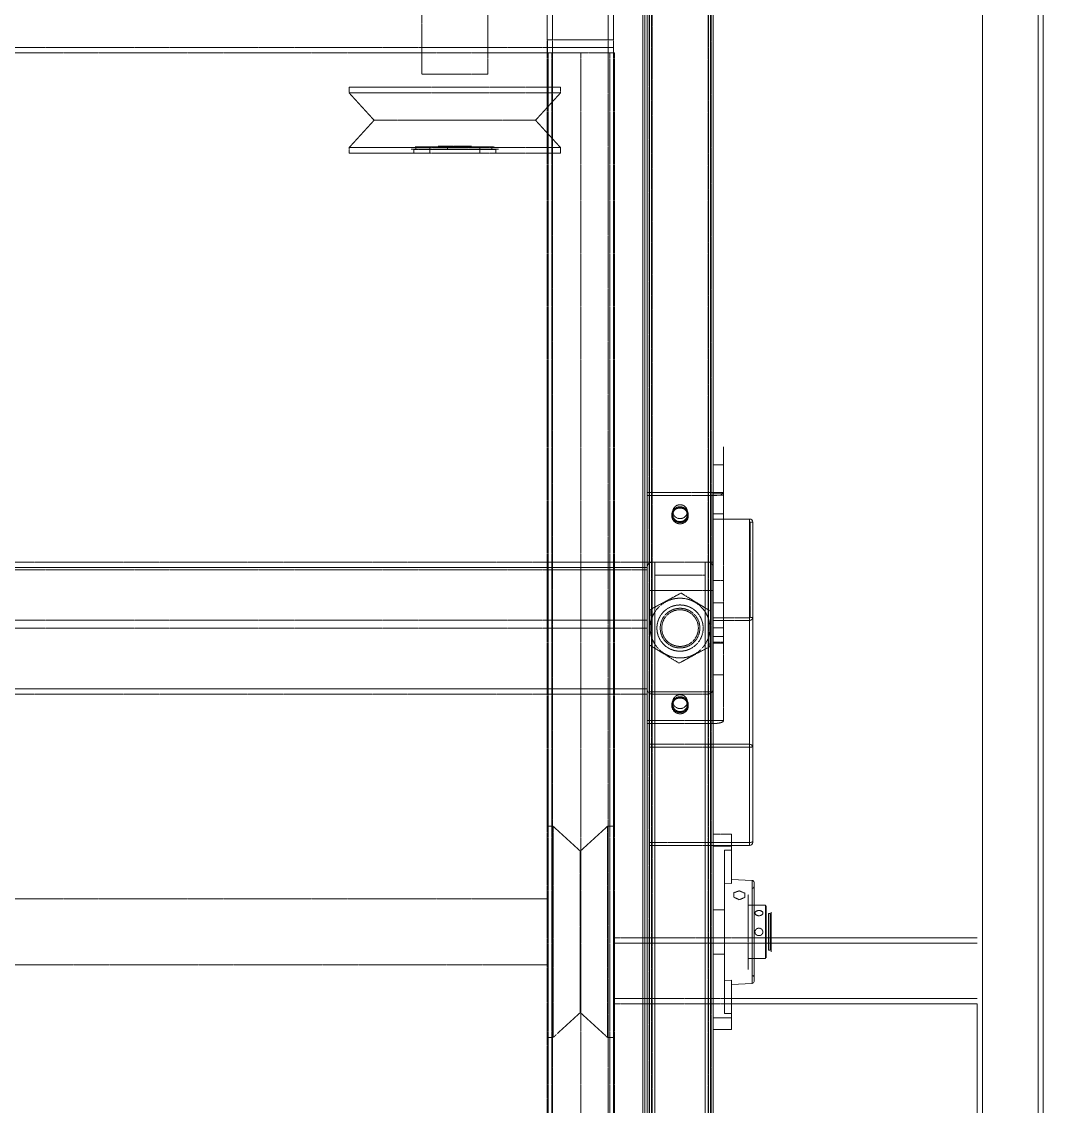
# Model space of a CAD drawing. Header units: millimetres. Extents: x 5343 to 29633, y -275 to 12336.
# Drawn here: x 20912 to 21685, y 4771 to 5592 of the extents above; entities that cross this region are included whole.
import ezdxf

# ---------------------------------------------------------------- set-up
doc = ezdxf.new("R2010")
doc.units = ezdxf.units.MM
doc.linetypes.add('HIDDEN', pattern=[0.375, 0.25, -0.125])

msp = doc.modelspace()

# ---------------------------------------------------------------- linework, layer by layer
at = {"linetype": 'HIDDEN', "lineweight": 0}
for p, q in [((21432, 3943.72), (21432, 6339.69)), ((21387.3, 6336.32), (21387.3, 3395.52)), ((21387.3, 6335.89), (21387.3, 3395.1)), ((21388.8, 3943.72), (21388.8, 6336.45)), ((21389.2, 6335.37), (21389.2, 3942.64)), ((21431.6, 3942.64), (21431.6, 6337.2)), ((21386.9, 5974.32), (21386.9, 3267.96)), ((21387.3, 3268.14), (21387.3, 5974.25)), ((21433.5, 5974.25), (21433.5, 3268.14)), ((21433.9, 3268.64), (21433.9, 5974.26)), ((21681.4, 5894.27), (21681.4, 2442.27)), ((21309.9, 5848.27), (21309.9, 5568.27)), ((21313.9, 5848.27), (21313.9, 2488.27)), ((21355.9, 5848.27), (21355.9, 2488.27)), ((21639.4, 5852.27), (21639.4, 2484.27)), ((21214.9, 5618.27), (21214.9, 5552.27)), ((21264.9, 5552.27), (21264.9, 5618.27)), ((21359.9, 5614.27), (21359.9, 5572.27)), ((21310.1, 5578.27), (21310.1, 5568.27)), ((21360.1, 5578.27), (21310.1, 5578.27)), ((21360.1, 5568.27), (21360.1, 5578.27)), ((21359.9, 5572.27), (20514.1, 5572.27)), ((21309.9, 5568.27), (20515.01, 5568.27)), ((21309.9, 5568.27), (21309.9, 4982.8)), ((21309.9, 5568.27), (21310.1, 5568.27)), ((21310.1, 5568.27), (21360.1, 5568.27)), ((21310.61, 5568.27), (21310.61, 2488.27)), ((21313.44, 5568.27), (21313.44, 2488.27)), ((21335.36, 5568.27), (21335.36, 2488.27)), ((21357.28, 5568.27), (21357.28, 2488.27)), ((21359.9, 5572.27), (21359.9, 5568.27)), ((21359.9, 5568.27), (21359.9, 4982.8)), ((21360.1, 5568.27), (21360.81, 5568.27)), ((21360.11, 5568.27), (21360.11, 2488.27)), ((21360.81, 5568.27), (21360.81, 2488.27)), ((21214.9, 5552.27), (21239.9, 5552.27)), ((21239.9, 5552.27), (21264.9, 5552.27)), ((21247.24, 5542.27), (21159.9, 5542.27)), ((21159.9, 5542.27), (21159.9, 5537.91)), ((21247.24, 5537.91), (21159.9, 5537.91)), ((21159.9, 5537.91), (21178.82, 5517.27)), ((21319.9, 5542.27), (21247.24, 5542.27)), ((21319.9, 5537.91), (21247.24, 5537.91)), ((21300.99, 5517.27), (21319.9, 5537.91)), ((21319.9, 5537.91), (21319.9, 5542.27)), ((21178.82, 5517.27), (21159.9, 5496.63)), ((21245.5, 5517.27), (21178.82, 5517.27)), ((21300.99, 5517.27), (21245.5, 5517.27)), ((21319.9, 5496.63), (21300.99, 5517.27)), ((21247.24, 5496.63), (21159.9, 5496.63)), ((21159.9, 5496.63), (21159.9, 5492.27)), ((21273, 5495.27), (21206.8, 5495.27)), ((21208.9, 5495.17), (21270.9, 5495.17)), ((21208.9, 5495.17), (21208.9, 5492.27)), ((21269.8, 5497.27), (21210, 5497.27)), ((21210.5, 5497.27), (21210.5, 5495.27)), ((21210.5, 5497.27), (21268.02, 5497.27)), ((21264.74, 5497.27), (21215.07, 5497.27)), ((21220.9, 5497.27), (21220.9, 5492.27)), ((21227.4, 5497.77), (21239.9, 5497.77)), ((21234.36, 5497.27), (21234.36, 5495.27)), ((21239.9, 5497.77), (21252.4, 5497.77)), ((21319.9, 5496.63), (21247.24, 5496.63)), ((21258.9, 5492.27), (21258.9, 5497.27)), ((21268.02, 5495.27), (21268.02, 5497.27)), ((21270.9, 5492.27), (21270.9, 5495.17)), ((21319.9, 5492.27), (21319.9, 5496.63)), ((21247.24, 5492.27), (21159.9, 5492.27)), ((21244.4, 5492.27), (21235.4, 5492.27)), ((21319.9, 5492.27), (21247.24, 5492.27)), ((21435.4, 5256.5), (21443.4, 5256.5)), ((21435.2, 5235.34), (21385.4, 5235.34)), ((21435.2, 5233.07), (21385.4, 5233.07)), ((21435.2, 5235.34), (21435.2, 5233.07)), ((21435.2, 5233.07), (21435.4, 5233.07)), ((21435.2, 5060.48), (21435.2, 5233.07)), ((21435.2, 5062.76), (21435.2, 5233.07)), ((21435.4, 5233.35), (21443.4, 5233.35)), ((21443.4, 5234.84), (21443.16, 5234.84)), ((21404.87, 5221.47), (21405.72, 5222.66)), ((21405.64, 5223.6), (21405.09, 5222.33)), ((21406.51, 5224.69), (21405.64, 5223.6)), ((21406.51, 5222.42), (21405.64, 5221.33)), ((21405.72, 5222.66), (21406.85, 5223.62)), ((21405.72, 5221.7), (21406.85, 5222.66)), ((21407.65, 5225.53), (21406.51, 5224.69)), ((21407.65, 5223.26), (21406.51, 5222.42)), ((21406.85, 5223.62), (21408.19, 5224.29)), ((21406.85, 5222.66), (21408.19, 5223.33)), ((21408.98, 5226.06), (21407.65, 5225.53)), ((21408.98, 5223.78), (21407.65, 5223.26)), ((21408.19, 5224.29), (21409.65, 5224.64)), ((21408.19, 5223.33), (21409.65, 5223.67)), ((21410.4, 5226.23), (21408.98, 5226.06)), ((21410.4, 5223.96), (21408.98, 5223.78)), ((21409.65, 5224.64), (21411.16, 5224.64)), ((21409.65, 5223.67), (21411.16, 5223.67)), ((21411.83, 5226.06), (21410.4, 5226.23)), ((21411.83, 5223.78), (21410.4, 5223.96)), ((21411.16, 5224.64), (21412.62, 5224.29)), ((21411.16, 5223.67), (21412.62, 5223.33)), ((21413.15, 5225.53), (21411.83, 5226.06)), ((21413.15, 5223.26), (21411.83, 5223.78)), ((21412.62, 5224.29), (21413.95, 5223.62)), ((21412.62, 5223.33), (21413.95, 5222.66)), ((21414.29, 5224.69), (21413.15, 5225.53)), ((21414.29, 5222.42), (21413.15, 5223.26)), ((21413.95, 5223.62), (21415.08, 5222.66)), ((21413.95, 5222.66), (21415.08, 5221.7)), ((21415.17, 5223.6), (21414.29, 5224.69)), ((21415.17, 5221.33), (21414.29, 5222.42)), ((21415.08, 5222.66), (21415.94, 5221.47)), ((21415.72, 5222.33), (21415.17, 5223.6)), ((21404.15, 5218.69), (21404.33, 5220.12)), ((21404.15, 5217.72), (21404.33, 5219.16)), ((21404.33, 5217.26), (21404.15, 5218.69)), ((21404.33, 5216.29), (21404.15, 5217.72)), ((21404.33, 5220.12), (21404.87, 5221.47)), ((21404.33, 5219.16), (21404.87, 5220.51)), ((21404.87, 5215.9), (21404.33, 5217.26)), ((21404.87, 5214.94), (21404.33, 5216.29)), ((21404.87, 5220.51), (21405.72, 5221.7)), ((21405.72, 5214.72), (21404.87, 5215.9)), ((21405.72, 5213.75), (21404.87, 5214.94)), ((21405.09, 5222.33), (21404.9, 5220.96)), ((21404.9, 5220.96), (21405.09, 5219.6)), ((21405.09, 5220.05), (21404.9, 5218.69)), ((21404.9, 5218.69), (21405.09, 5217.32)), ((21405.64, 5221.33), (21405.09, 5220.05)), ((21405.09, 5219.6), (21405.64, 5218.32)), ((21405.09, 5217.32), (21405.64, 5216.05)), ((21405.64, 5218.32), (21406.51, 5217.23)), ((21405.64, 5216.05), (21406.51, 5214.96)), ((21406.85, 5213.76), (21405.72, 5214.72)), ((21406.51, 5217.23), (21407.65, 5216.39)), ((21406.51, 5214.96), (21407.65, 5214.12)), ((21407.65, 5216.39), (21408.98, 5215.87)), ((21408.98, 5215.87), (21410.4, 5215.69)), ((21410.4, 5215.69), (21411.83, 5215.87)), ((21411.83, 5215.87), (21413.15, 5216.39)), ((21413.15, 5216.39), (21414.29, 5217.23)), ((21413.15, 5214.12), (21414.29, 5214.96)), ((21415.08, 5214.72), (21413.95, 5213.76)), ((21414.29, 5217.23), (21415.17, 5218.32)), ((21414.29, 5214.96), (21415.17, 5216.05)), ((21415.08, 5221.7), (21415.94, 5220.51)), ((21415.94, 5215.9), (21415.08, 5214.72)), ((21415.94, 5214.94), (21415.08, 5213.75)), ((21415.72, 5220.05), (21415.17, 5221.33)), ((21415.17, 5218.32), (21415.72, 5219.6)), ((21415.17, 5216.05), (21415.72, 5217.32)), ((21415.9, 5220.96), (21415.72, 5222.33)), ((21415.72, 5219.6), (21415.9, 5220.96)), ((21415.9, 5218.69), (21415.72, 5220.05)), ((21415.72, 5217.32), (21415.9, 5218.69)), ((21415.94, 5221.47), (21416.47, 5220.12)), ((21415.94, 5220.51), (21416.47, 5219.16)), ((21416.47, 5217.26), (21415.94, 5215.9)), ((21416.47, 5216.29), (21415.94, 5214.94)), ((21416.47, 5220.12), (21416.65, 5218.69)), ((21416.47, 5219.16), (21416.65, 5217.72)), ((21416.65, 5218.69), (21416.47, 5217.26)), ((21416.65, 5217.72), (21416.47, 5216.29)), ((21435.4, 5219.34), (21443.4, 5219.34)), ((21443.4, 5062.81), (21443.4, 5215.33)), ((21406.85, 5212.79), (21405.72, 5213.75)), ((21408.19, 5213.09), (21406.85, 5213.76)), ((21408.19, 5212.12), (21406.85, 5212.79)), ((21407.65, 5214.12), (21408.98, 5213.6)), ((21409.65, 5212.74), (21408.19, 5213.09)), ((21409.65, 5211.77), (21408.19, 5212.12)), ((21408.98, 5213.6), (21410.4, 5213.42)), ((21411.16, 5212.74), (21409.65, 5212.74)), ((21411.16, 5211.77), (21409.65, 5211.77)), ((21410.4, 5213.42), (21411.83, 5213.6)), ((21412.62, 5213.09), (21411.16, 5212.74)), ((21412.62, 5212.12), (21411.16, 5211.77)), ((21411.83, 5213.6), (21413.15, 5214.12)), ((21413.95, 5213.76), (21412.62, 5213.09)), ((21413.95, 5212.79), (21412.62, 5212.12)), ((21415.08, 5213.75), (21413.95, 5212.79)), ((21463.4, 5213.03), (21463.4, 5140.93)), ((21463.4, 5213.03), (21465.4, 5213.03)), ((21383.7, 5182.8), (20442.1, 5182.8)), ((21389.4, 5182.8), (21385.4, 5182.8)), ((21431.4, 5182.8), (21389.4, 5182.8)), ((21391.4, 2623.88), (21391.4, 5182.8)), ((21391.4, 5172.8), (21391.4, 5182.8)), ((21429.4, 2623.88), (21429.4, 5182.8)), ((21429.4, 5172.8), (21429.4, 5182.8)), ((21435.4, 5182.8), (21431.4, 5182.8)), ((21385.4, 5178.8), (20438.6, 5178.8)), ((21385.4, 5176.8), (20438.6, 5176.8)), ((21383.7, 5178.8), (20442.1, 5178.8)), ((21429.4, 5172.8), (21391.4, 5172.8)), ((21391.4, 2633.88), (21391.4, 5172.8)), ((21429.4, 2633.88), (21429.4, 5172.8)), ((21443.4, 5168.91), (21435.4, 5168.91)), ((21435.4, 5161.37), (21386.9, 5161.37)), ((21435.4, 5151.91), (21443.4, 5151.91)), ((21463, 5140.55), (21435.4, 5140.55)), ((21463, 5140.55), (21463, 5138.63)), ((21465.4, 5140.93), (21463.4, 5140.93)), ((21385.4, 5138.8), (20438.6, 5138.8)), ((21385.4, 5132.8), (20438.6, 5132.8)), ((21463, 5138.63), (21435.4, 5138.63)), ((21435.4, 5133.05), (21443.4, 5133.05)), ((21463, 5138.63), (21463, 5044.92)), ((21435.4, 5126.54), (21443.4, 5126.54)), ((21443.4, 5122.26), (21435.4, 5122.26)), ((21435.4, 5121.3), (21443.4, 5121.3)), ((21435.4, 5097.41), (21443.4, 5097.41)), ((21385.4, 5086.8), (20438.6, 5086.8)), ((21383.7, 5086.8), (20442.1, 5086.8)), ((21383.7, 5082.8), (20442.1, 5082.8)), ((21435.4, 5084.66), (21386.9, 5084.66)), ((21389.4, 5082.8), (21431.4, 5082.8)), ((21404.15, 5074.87), (21404.33, 5076.3)), ((21404.15, 5073.9), (21404.33, 5075.33)), ((21404.33, 5073.43), (21404.15, 5074.87)), ((21404.33, 5076.3), (21404.87, 5077.65)), ((21404.33, 5075.33), (21404.87, 5076.69)), ((21404.87, 5077.65), (21405.72, 5078.84)), ((21404.87, 5076.69), (21405.72, 5077.87)), ((21405.09, 5078.5), (21404.9, 5077.14)), ((21404.9, 5077.14), (21405.09, 5075.77)), ((21405.09, 5076.23), (21404.9, 5074.87)), ((21404.9, 5074.87), (21405.09, 5073.5)), ((21405.64, 5079.78), (21405.09, 5078.5)), ((21405.64, 5077.5), (21405.09, 5076.23)), ((21405.09, 5075.77), (21405.64, 5074.5)), ((21406.51, 5080.87), (21405.64, 5079.78)), ((21406.51, 5078.6), (21405.64, 5077.5)), ((21405.72, 5078.84), (21406.85, 5079.8)), ((21405.72, 5077.87), (21406.85, 5078.83)), ((21407.65, 5081.71), (21406.51, 5080.87)), ((21407.65, 5079.43), (21406.51, 5078.6)), ((21406.85, 5079.8), (21408.19, 5080.47)), ((21406.85, 5078.83), (21408.19, 5079.5)), ((21408.98, 5082.23), (21407.65, 5081.71)), ((21408.98, 5079.96), (21407.65, 5079.43)), ((21408.19, 5080.47), (21409.65, 5080.82)), ((21408.19, 5079.5), (21409.65, 5079.85)), ((21410.4, 5082.41), (21408.98, 5082.23)), ((21410.4, 5080.14), (21408.98, 5079.96)), ((21409.65, 5080.82), (21411.16, 5080.82)), ((21409.65, 5079.85), (21411.16, 5079.85)), ((21411.83, 5082.23), (21410.4, 5082.41)), ((21411.83, 5079.96), (21410.4, 5080.14)), ((21411.16, 5080.82), (21412.62, 5080.47)), ((21411.16, 5079.85), (21412.62, 5079.5)), ((21413.15, 5081.71), (21411.83, 5082.23)), ((21413.15, 5079.43), (21411.83, 5079.96)), ((21412.62, 5080.47), (21413.95, 5079.8)), ((21412.62, 5079.5), (21413.95, 5078.83)), ((21414.29, 5080.87), (21413.15, 5081.71)), ((21414.29, 5078.6), (21413.15, 5079.43)), ((21413.95, 5079.8), (21415.08, 5078.84)), ((21413.95, 5078.83), (21415.08, 5077.87)), ((21415.17, 5079.78), (21414.29, 5080.87)), ((21415.17, 5077.5), (21414.29, 5078.6)), ((21415.08, 5078.84), (21415.94, 5077.65)), ((21415.08, 5077.87), (21415.94, 5076.69)), ((21415.72, 5078.5), (21415.17, 5079.78)), ((21415.72, 5076.23), (21415.17, 5077.5)), ((21415.17, 5074.5), (21415.72, 5075.77)), ((21415.9, 5077.14), (21415.72, 5078.5)), ((21415.72, 5075.77), (21415.9, 5077.14)), ((21415.9, 5074.87), (21415.72, 5076.23)), ((21415.72, 5073.5), (21415.9, 5074.87)), ((21415.94, 5077.65), (21416.47, 5076.3)), ((21415.94, 5076.69), (21416.47, 5075.33)), ((21416.47, 5076.3), (21416.65, 5074.87)), ((21416.47, 5075.33), (21416.65, 5073.9)), ((21416.65, 5074.87), (21416.47, 5073.43)), ((21404.33, 5072.47), (21404.15, 5073.9)), ((21404.87, 5072.08), (21404.33, 5073.43)), ((21404.87, 5071.12), (21404.33, 5072.47)), ((21405.72, 5070.89), (21404.87, 5072.08)), ((21405.72, 5069.93), (21404.87, 5071.12)), ((21405.09, 5073.5), (21405.64, 5072.23)), ((21405.64, 5074.5), (21406.51, 5073.41)), ((21405.64, 5072.23), (21406.51, 5071.14)), ((21406.85, 5069.93), (21405.72, 5070.89)), ((21406.85, 5068.97), (21405.72, 5069.93)), ((21406.51, 5073.41), (21407.65, 5072.57)), ((21406.51, 5071.14), (21407.65, 5070.3)), ((21408.19, 5069.26), (21406.85, 5069.93)), ((21408.19, 5068.3), (21406.85, 5068.97)), ((21407.65, 5072.57), (21408.98, 5072.04)), ((21407.65, 5070.3), (21408.98, 5069.77)), ((21409.65, 5068.92), (21408.19, 5069.26)), ((21409.65, 5067.95), (21408.19, 5068.3)), ((21408.98, 5072.04), (21410.4, 5071.86)), ((21408.98, 5069.77), (21410.4, 5069.59)), ((21411.16, 5068.92), (21409.65, 5068.92)), ((21411.16, 5067.95), (21409.65, 5067.95)), ((21410.4, 5071.86), (21411.83, 5072.04)), ((21410.4, 5069.59), (21411.83, 5069.77)), ((21412.62, 5069.26), (21411.16, 5068.92)), ((21412.62, 5068.3), (21411.16, 5067.95)), ((21411.83, 5072.04), (21413.15, 5072.57)), ((21411.83, 5069.77), (21413.15, 5070.3)), ((21413.95, 5069.93), (21412.62, 5069.26)), ((21413.95, 5068.97), (21412.62, 5068.3)), ((21413.15, 5072.57), (21414.29, 5073.41)), ((21413.15, 5070.3), (21414.29, 5071.14)), ((21415.08, 5070.89), (21413.95, 5069.93)), ((21415.08, 5069.93), (21413.95, 5068.97)), ((21414.29, 5073.41), (21415.17, 5074.5)), ((21414.29, 5071.14), (21415.17, 5072.23)), ((21415.94, 5072.08), (21415.08, 5070.89)), ((21415.94, 5071.12), (21415.08, 5069.93)), ((21415.17, 5072.23), (21415.72, 5073.5)), ((21416.47, 5073.43), (21415.94, 5072.08)), ((21416.47, 5072.47), (21415.94, 5071.12)), ((21416.65, 5073.9), (21416.47, 5072.47)), ((21385.4, 5062.76), (21435.2, 5062.76)), ((21385.4, 5060.48), (21435.2, 5060.48)), ((21435.2, 5062.76), (21435.2, 5060.48)), ((21436.8, 5060.53), (21435.2, 5060.48)), ((21435.4, 5062.81), (21443.4, 5062.81)), ((21438.34, 5060.66), (21436.8, 5060.53)), ((21439.76, 5060.88), (21438.34, 5060.66)), ((21441, 5061.17), (21439.76, 5060.88)), ((21442.02, 5061.52), (21441, 5061.17)), ((21442.78, 5061.92), (21442.02, 5061.52)), ((21443.25, 5062.36), (21442.78, 5061.92)), ((21443.4, 5062.81), (21443.25, 5062.36)), ((21386.9, 5044.92), (21435.4, 5044.92)), ((21435.4, 5042.62), (21387.4, 5042.62)), ((21387.4, 5042.62), (21387.4, 4970.52)), ((21463, 5042.62), (21463, 4970.52)), ((21465.34, 5043.15), (21465.37, 5043.19)), ((21465.37, 5043.19), (21465.4, 5043.3)), ((21309.9, 4982.8), (21309.9, 4887.1)), ((21314.26, 4982.8), (21309.9, 4982.8)), ((21314.26, 4982.8), (21314.26, 4887.1)), ((21334.9, 4963.89), (21314.26, 4982.8)), ((21355.55, 4982.8), (21334.9, 4963.89)), ((21355.55, 4982.8), (21355.55, 4887.1)), ((21359.9, 4982.8), (21355.55, 4982.8)), ((21359.9, 4982.8), (21359.9, 4887.1)), ((21449.4, 4976.8), (21435.4, 4976.8)), ((21449.4, 4968.22), (21449.4, 4976.8)), ((21435.4, 4968.22), (21386.9, 4968.22)), ((21387.4, 4970.52), (21435.4, 4970.52)), ((21449.4, 4967.8), (21435.4, 4967.8)), ((21334.9, 4963.89), (21334.9, 4890.81)), ((21464.9, 4869.86), (21464.9, 4935.74)), ((21464.98, 4941.78), (21464.98, 4902.8)), ((21309.9, 4927.8), (20514.1, 4927.8)), ((21451.1, 4932.47), (21451.1, 4929.11)), ((21459.33, 4928.82), (21459.33, 4932.19)), ((21462.02, 4874.4), (21462.02, 4931.21)), ((21435.4, 4919.56), (21444.02, 4919.56)), ((21466.4, 4923.05), (21462.02, 4923.05)), ((21464.98, 4902.8), (21464.98, 4863.83)), ((21383.7, 4898.27), (21359.9, 4898.27)), ((21635.4, 4894.27), (21359.9, 4894.27)), ((21383.7, 4894.27), (21359.9, 4894.27)), ((21475.1, 4898.27), (21385.4, 4898.27)), ((21475.1, 4894.27), (21385.4, 4894.27)), ((21478.7, 4898.27), (21477.4, 4898.27)), ((21478.7, 4894.27), (21477.4, 4894.27)), ((21309.9, 4887.1), (21309.9, 4822.8)), ((21314.26, 4887.1), (21314.26, 4822.8)), ((21334.9, 4890.81), (21334.9, 4841.72)), ((21355.55, 4887.1), (21355.55, 4822.8)), ((21359.9, 4887.1), (21359.9, 4822.8)), ((21444.02, 4886.05), (21435.4, 4886.05)), ((20514.1, 4877.8), (21309.9, 4877.8)), ((21462.02, 4882.55), (21466.4, 4882.55)), ((21635.4, 4852.27), (21359.9, 4852.27)), ((21383.7, 4852.27), (21359.9, 4852.27)), ((21383.7, 4848.27), (21359.9, 4848.27)), ((21449.4, 4852.27), (21385.4, 4852.27)), ((21449.4, 4848.27), (21385.4, 4848.27)), ((21314.26, 4822.8), (21334.9, 4841.72)), ((21334.9, 4841.72), (21355.55, 4822.8)), ((21435.4, 4837.81), (21449.4, 4837.81)), ((21309.9, 4822.8), (21309.9, 2488.27)), ((21309.9, 4822.8), (21314.26, 4822.8)), ((21355.55, 4822.8), (21359.9, 4822.8)), ((21359.9, 4822.8), (21359.9, 3488.27))]:
    msp.add_line(p, q, dxfattribs=at)
at = {"linetype": 'Continuous', "lineweight": 0}
for p, q in [((21382.26, 6295.44), (21382.26, 2052.83)), ((21383.7, 3949.95), (21383.7, 6132.8)), ((21435.4, 5235.4), (21443.4, 5235.4)), ((21435.4, 5233.07), (21436.8, 5233.12)), ((21436.8, 5233.12), (21438.34, 5233.25)), ((21438.34, 5233.25), (21439.76, 5233.46)), ((21439.76, 5233.46), (21441, 5233.75)), ((21441, 5233.75), (21442.02, 5234.11)), ((21442.02, 5234.11), (21442.78, 5234.51)), ((21442.78, 5234.51), (21443.25, 5234.95)), ((21443.25, 5234.95), (21443.4, 5235.4)), ((21435.4, 5215.33), (21463, 5215.33)), ((21435.4, 5044.92), (21463, 5044.92)), ((21463, 5042.62), (21435.4, 5042.62)), ((21465.4, 5043.3), (21465.4, 5042.62)), ((21435.4, 4970.52), (21463, 4970.52)), ((21463, 4968.22), (21435.4, 4968.22)), ((21463.81, 4970.56), (21463.4, 4970.53)), ((21464.19, 4970.61), (21463.81, 4970.56)), ((21464.54, 4970.68), (21464.19, 4970.61)), ((21464.84, 4970.76), (21464.54, 4970.68)), ((21465.08, 4970.86), (21464.84, 4970.76)), ((21465.26, 4970.97), (21465.08, 4970.86)), ((21465.37, 4971.08), (21465.26, 4970.97)), ((21465.4, 4971.2), (21465.37, 4971.08)), ((21465.4, 4971.2), (21465.4, 4970.52)), ((21449.4, 4964.71), (21444.02, 4964.71)), ((21444.02, 4964.71), (21444.02, 4919.56)), ((21449.4, 4939.39), (21449.4, 4964.71)), ((21444.02, 4939.68), (21449.4, 4939.39)), ((21475.1, 4923.05), (21475.1, 4882.55)), ((21475.6, 4922.55), (21475.6, 4883.05)), ((21477.4, 4888.9), (21477.4, 4916.7)), ((21478.7, 4888.9), (21478.7, 4916.7)), ((21479.4, 4887.8), (21479.4, 4917.8)), ((21444.02, 4865.93), (21449.4, 4866.22)), ((21449.4, 4840.9), (21449.4, 4866.22)), ((21444.02, 4840.9), (21449.4, 4840.9))]:
    msp.add_line(p, q, dxfattribs=at)
at = {"linetype": 'Continuous', "lineweight": 15}
for p, q in [((21385.4, 5975.12), (21385.4, 3267.96)), ((21387.3, 3267.72), (21387.3, 5974.25)), ((21433.5, 5974.25), (21433.5, 3267.72)), ((21435.4, 3268.64), (21435.4, 5974.79)), ((21685.4, 5898.27), (21685.4, 2438.27)), ((21681.4, 5894.27), (21681.4, 2442.27)), ((21639.4, 5852.27), (21639.4, 2484.27)), ((21443.4, 5269.99), (21443.4, 5235.4)), ((21443.16, 5234.84), (21435.4, 5234.84)), ((21443.4, 5215.33), (21443.4, 5235.4)), ((21463, 5215.33), (21463, 5044.92)), ((21465.4, 5213.03), (21465.4, 5043.3)), ((21385.4, 5182.8), (21383.7, 5182.8)), ((21385.4, 5178.8), (21383.7, 5178.8)), ((21385.4, 5086.8), (21383.7, 5086.8)), ((21385.4, 5082.8), (21383.7, 5082.8)), ((21463, 5044.92), (21463, 5042.62)), ((21463, 5042.62), (21463, 4970.52)), ((21465.4, 5042.62), (21465.4, 4971.2)), ((21435.4, 4967.8), (21449.4, 4967.8)), ((21449.4, 4967.8), (21449.4, 4968.22)), ((21449.4, 4967.8), (21449.4, 4964.71)), ((21463, 4970.52), (21463, 4968.22)), ((21464.98, 4941.78), (21449.4, 4942.54)), ((21464.98, 4863.83), (21464.98, 4941.78)), ((21444.02, 4919.56), (21435.4, 4919.56)), ((21444.02, 4886.05), (21444.02, 4919.56)), ((21475.1, 4923.05), (21466.4, 4923.05)), ((21478.7, 4916.7), (21477.4, 4916.7)), ((21385.4, 4898.27), (21383.7, 4898.27)), ((21385.4, 4894.27), (21383.7, 4894.27)), ((21477.4, 4898.27), (21475.1, 4898.27)), ((21477.4, 4894.27), (21475.1, 4894.27)), ((21635.4, 4898.27), (21478.7, 4898.27)), ((21635.4, 4894.27), (21478.7, 4894.27)), ((21435.4, 4886.05), (21444.02, 4886.05)), ((21444.02, 4886.05), (21444.02, 4840.9)), ((21477.4, 4888.9), (21478.7, 4888.9)), ((21466.4, 4882.55), (21475.1, 4882.55)), ((21449.4, 4863.07), (21464.98, 4863.83)), ((21385.4, 4852.27), (21383.7, 4852.27)), ((21385.4, 4848.27), (21383.7, 4848.27)), ((21635.4, 4852.27), (21449.4, 4852.27)), ((21635.4, 4848.27), (21449.4, 4848.27)), ((21635.4, 4848.27), (21635.4, 3488.27)), ((21449.4, 4837.81), (21435.4, 4837.81)), ((21449.4, 4840.9), (21449.4, 4837.81)), ((21449.4, 4828.8), (21449.4, 4837.81)), ((21435.4, 4828.8), (21449.4, 4828.8))]:
    msp.add_line(p, q, dxfattribs=at)
at = {"linetype": 'HIDDEN', "lineweight": 0}
for radius in [22.62, 17.5, 15, 13.86]:
    msp.add_circle((21410.4, 5132.8), radius, dxfattribs=at)
at = {"linetype": 'Continuous', "lineweight": 0}
for centre, radius, start, end in [((21463.05, 5212.98), 2.35, 1.22967, 91.17903), ((21463.05, 5042.57), 2.35, 1.22967, 91.17903), ((21463, 5050.98), 8.35, 269.993, 272.73773), ((21463.67, 5045.52), 2.9, 264.72583, 305.13345), ((21463, 4978.87), 8.35, 269.993, 272.73773), ((21463.05, 4970.57), 2.35, 268.82097, 358.77033)]:
    msp.add_arc(centre, radius, start, end, dxfattribs=at)
at = {"linetype": 'HIDDEN', "lineweight": 0}
for centre, radius, start, end in [((21389.4, 5178.8), 4, 90, 180), ((21431.4, 5178.8), 4, 0, 90), ((21463.05, 5140.98), 2.35, 268.82097, 358.77033), ((21389.4, 5086.8), 4, 180, 270), ((21431.4, 5086.8), 4, 270, 0), ((21464.9, 4937.24), 1.5, 270, 0), ((21464.9, 4868.36), 1.5, 0, 90)]:
    msp.add_arc(centre, radius, start, end, dxfattribs=at)
at = {"linetype": 'Continuous', "lineweight": 15}
for centre, start, end in [((21464.9, 4940.28), 0, 87.191), ((21464.9, 4865.33), 272.809, 0)]:
    msp.add_arc(centre, 1.5, start, end, dxfattribs=at)
at = {"linetype": 'HIDDEN', "lineweight": 0}
for centre, major_axis, start_param, end_param in [((21441.07, 4900.39), (-68.64, -32.53), 4.347389, 4.407531), ((21441.07, 4905.22), (-68.64, 32.53), 4.667694, 4.727836), ((21457.66, 4905.17), (-67.25, 31.87), 4.847997, 4.90845), ((21457.66, 4900.44), (-67.25, -31.87), 4.527692, 4.588144)]:
    msp.add_ellipse(centre, major_axis=major_axis, ratio=0.340825, start_param=start_param, end_param=end_param, dxfattribs=at)
for points, knots in [([(21411.17, 5159.35), (21409.26, 5158.32), (21407.34, 5157.28), (21403.46, 5155.19), (21401.49, 5154.13), (21399.01, 5152.79), (21398.51, 5152.52), (21397.52, 5151.98), (21397.02, 5151.72), (21395.54, 5150.92), (21394.56, 5150.39), (21391.63, 5148.81), (21389.71, 5147.77), (21387.8, 5146.74)], [0, 0, 0, 0, 0.25, 0.25, 0.5, 0.5, 0.5625, 0.5625, 0.625, 0.625, 0.75, 0.75, 1, 1, 1, 1]), ([(21433.78, 5145.41), (21431.93, 5146.55), (21430.07, 5147.7), (21426.32, 5150.01), (21424.42, 5151.18), (21422.01, 5152.66), (21421.53, 5152.96), (21420.57, 5153.55), (21420.09, 5153.85), (21418.66, 5154.73), (21417.71, 5155.32), (21414.88, 5157.06), (21413.02, 5158.21), (21411.17, 5159.35)], [0, 0, 0, 0, 0.25, 0.25, 0.5, 0.5, 0.5625, 0.5625, 0.625, 0.625, 0.75, 0.75, 1, 1, 1, 1]), ([(21387.8, 5146.74), (21387.76, 5145.66), (21387.73, 5144.57), (21387.67, 5142.37), (21387.64, 5141.26), (21387.54, 5137.94), (21387.48, 5135.71), (21387.38, 5132.34), (21387.35, 5131.22), (21387.28, 5128.96), (21387.25, 5127.84), (21387.15, 5124.51), (21387.09, 5122.34), (21387.03, 5120.2)], [0, 0, 0, 0, 0.125, 0.125, 0.25, 0.25, 0.5, 0.5, 0.625, 0.625, 0.75, 0.75, 1, 1, 1, 1]), ([(21433.78, 5145.41), (21433.75, 5144.33), (21433.71, 5143.24), (21433.65, 5141.04), (21433.62, 5139.93), (21433.52, 5136.61), (21433.46, 5134.38), (21433.36, 5131.01), (21433.33, 5129.89), (21433.26, 5127.63), (21433.23, 5126.51), (21433.13, 5123.18), (21433.07, 5121.01), (21433.01, 5118.87)], [0, 0, 0, 0, 0.125, 0.125, 0.25, 0.25, 0.5, 0.5, 0.625, 0.625, 0.75, 0.75, 1, 1, 1, 1]), ([(21387.03, 5120.2), (21388.87, 5119.06), (21390.73, 5117.91), (21394.49, 5115.59), (21396.39, 5114.42), (21398.79, 5112.94), (21399.27, 5112.65), (21400.23, 5112.05), (21400.71, 5111.76), (21402.15, 5110.87), (21403.09, 5110.29), (21405.92, 5108.54), (21407.79, 5107.4), (21409.63, 5106.26)], [0, 0, 0, 0, 0.25, 0.25, 0.5, 0.5, 0.5625, 0.5625, 0.625, 0.625, 0.75, 0.75, 1, 1, 1, 1]), ([(21409.63, 5106.26), (21411.54, 5107.29), (21413.47, 5108.32), (21417.35, 5110.42), (21419.31, 5111.48), (21421.8, 5112.82), (21422.3, 5113.09), (21423.29, 5113.62), (21423.79, 5113.89), (21425.27, 5114.69), (21426.25, 5115.22), (21429.17, 5116.8), (21431.1, 5117.83), (21433.01, 5118.87)], [0, 0, 0, 0, 0.25, 0.25, 0.5, 0.5, 0.5625, 0.5625, 0.625, 0.625, 0.75, 0.75, 1, 1, 1, 1]), ([(21467.1, 4902.8), (21467.1, 4902.61), (21467.12, 4902.42), (21467.21, 4902.05), (21467.27, 4901.87), (21467.43, 4901.53), (21467.52, 4901.36), (21467.75, 4901.06), (21467.88, 4900.91), (21468.16, 4900.66), (21468.31, 4900.55), (21468.64, 4900.35), (21468.81, 4900.27), (21469.16, 4900.13), (21469.35, 4900.08), (21469.72, 4900.02), (21469.91, 4900), (21470.29, 4900), (21470.48, 4900.02), (21470.86, 4900.08), (21471.04, 4900.13), (21471.4, 4900.27), (21471.57, 4900.35), (21471.89, 4900.55), (21472.04, 4900.66), (21472.33, 4900.92), (21472.46, 4901.06), (21472.68, 4901.36), (21472.78, 4901.52), (21472.94, 4901.87), (21473, 4902.05), (21473.08, 4902.42), (21473.1, 4902.61), (21473.1, 4902.99), (21473.08, 4903.18), (21473, 4903.55), (21472.94, 4903.74), (21472.78, 4904.08), (21472.68, 4904.24), (21472.46, 4904.55), (21472.33, 4904.69), (21472.05, 4904.95), (21471.89, 4905.06), (21471.57, 4905.26), (21471.4, 4905.34), (21471.04, 4905.47), (21470.85, 4905.52), (21470.48, 4905.59), (21470.29, 4905.61), (21469.91, 4905.61), (21469.72, 4905.59), (21469.35, 4905.52), (21469.17, 4905.47), (21468.81, 4905.34), (21468.64, 4905.26), (21468.31, 4905.06), (21468.16, 4904.95), (21467.88, 4904.69), (21467.75, 4904.55), (21467.52, 4904.25), (21467.43, 4904.08), (21467.27, 4903.74), (21467.21, 4903.56), (21467.12, 4903.19), (21467.1, 4903), (21467.1, 4902.8)], [0, 0, 0, 0, 0.03125, 0.03125, 0.0625, 0.0625, 0.09375, 0.09375, 0.125, 0.125, 0.15625, 0.15625, 0.1875, 0.1875, 0.21875, 0.21875, 0.25, 0.25, 0.28125, 0.28125, 0.3125, 0.3125, 0.34375, 0.34375, 0.375, 0.375, 0.40625, 0.40625, 0.4375, 0.4375, 0.46875, 0.46875, 0.5, 0.5, 0.53125, 0.53125, 0.5625, 0.5625, 0.59375, 0.59375, 0.625, 0.625, 0.65625, 0.65625, 0.6875, 0.6875, 0.71875, 0.71875, 0.75, 0.75, 0.78125, 0.78125, 0.8125, 0.8125, 0.84375, 0.84375, 0.875, 0.875, 0.90625, 0.90625, 0.9375, 0.9375, 0.96875, 0.96875, 1, 1, 1, 1])]:
    msp.add_open_spline(points, degree=3, knots=knots, dxfattribs=at)
at = {"linetype": 'Continuous', "lineweight": 15}
msp.add_open_spline([(21466.4, 4865.33), (21466.4, 4865.33), (21466.4, 4869.28), (21466.4, 4883.33), (21466.4, 4892.87), (21466.4, 4912.74), (21466.4, 4922.27), (21466.4, 4936.33), (21466.4, 4940.28), (21466.4, 4940.28)], degree=3, knots=[0, 0, 0, 0, 0.25, 0.25, 0.5, 0.5, 0.75, 0.75, 1, 1, 1, 1], dxfattribs=at)
at = {"linetype": 'Continuous', "lineweight": 0}
msp.add_open_spline([(21467.1, 4917.12), (21467.1, 4917.26), (21467.12, 4917.39), (21467.21, 4917.64), (21467.27, 4917.77), (21467.43, 4918), (21467.52, 4918.11), (21467.75, 4918.31), (21467.88, 4918.4), (21468.16, 4918.56), (21468.31, 4918.63), (21468.64, 4918.75), (21468.81, 4918.8), (21469.16, 4918.89), (21469.35, 4918.92), (21469.72, 4918.96), (21469.91, 4918.97), (21470.29, 4918.97), (21470.48, 4918.96), (21470.86, 4918.92), (21471.04, 4918.89), (21471.4, 4918.8), (21471.57, 4918.75), (21471.89, 4918.63), (21472.04, 4918.56), (21472.33, 4918.4), (21472.46, 4918.31), (21472.68, 4918.11), (21472.78, 4918), (21472.94, 4917.77), (21473, 4917.65), (21473.08, 4917.39), (21473.1, 4917.26), (21473.1, 4916.99), (21473.08, 4916.85), (21473, 4916.58), (21472.94, 4916.45), (21472.78, 4916.19), (21472.68, 4916.07), (21472.46, 4915.83), (21472.33, 4915.73), (21472.05, 4915.53), (21471.89, 4915.44), (21471.57, 4915.28), (21471.4, 4915.22), (21471.04, 4915.11), (21470.85, 4915.07), (21470.48, 4915.01), (21470.29, 4915), (21469.91, 4915), (21469.72, 4915.02), (21469.35, 4915.07), (21469.17, 4915.11), (21468.81, 4915.22), (21468.64, 4915.28), (21468.31, 4915.44), (21468.16, 4915.53), (21467.88, 4915.73), (21467.75, 4915.83), (21467.52, 4916.06), (21467.43, 4916.19), (21467.27, 4916.45), (21467.21, 4916.58), (21467.12, 4916.85), (21467.1, 4916.99), (21467.1, 4917.12)], degree=3, knots=[0, 0, 0, 0, 0.03125, 0.03125, 0.0625, 0.0625, 0.09375, 0.09375, 0.125, 0.125, 0.15625, 0.15625, 0.1875, 0.1875, 0.21875, 0.21875, 0.25, 0.25, 0.28125, 0.28125, 0.3125, 0.3125, 0.34375, 0.34375, 0.375, 0.375, 0.40625, 0.40625, 0.4375, 0.4375, 0.46875, 0.46875, 0.5, 0.5, 0.53125, 0.53125, 0.5625, 0.5625, 0.59375, 0.59375, 0.625, 0.625, 0.65625, 0.65625, 0.6875, 0.6875, 0.71875, 0.71875, 0.75, 0.75, 0.78125, 0.78125, 0.8125, 0.8125, 0.84375, 0.84375, 0.875, 0.875, 0.90625, 0.90625, 0.9375, 0.9375, 0.96875, 0.96875, 1, 1, 1, 1], dxfattribs=at)

doc.saveas('drawing.dxf')
